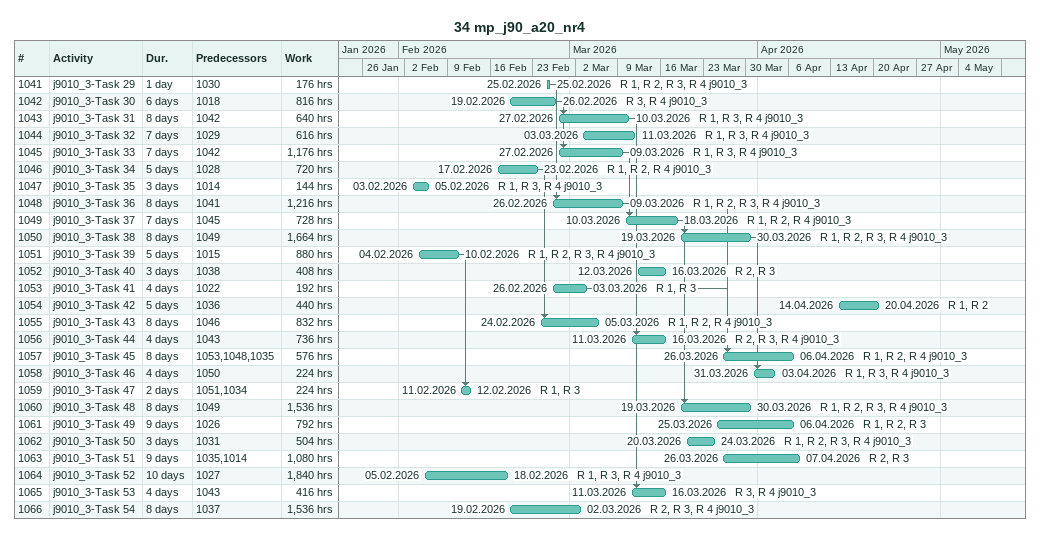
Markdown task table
34 mp_j90_a20_nr4

| ID | Task | Duration | Start | Finish | Predecessors | Resources | Work (h) |
|---|---|---|---|---|---|---|---|
| 1041 | j9010_3-Task 29 | 1d | 2026-02-25 | 2026-02-25 | 1030 | R 1, R 2, R 3, R 4 j9010_3 | 176 |
| 1042 | j9010_3-Task 30 | 6d | 2026-02-19 | 2026-02-26 | 1018 | R 3, R 4 j9010_3 | 816 |
| 1043 | j9010_3-Task 31 | 8d | 2026-02-27 | 2026-03-10 | 1042 | R 1, R 3, R 4 j9010_3 | 640 |
| 1044 | j9010_3-Task 32 | 7d | 2026-03-03 | 2026-03-11 | 1029 | R 1, R 3, R 4 j9010_3 | 616 |
| 1045 | j9010_3-Task 33 | 7d | 2026-02-27 | 2026-03-09 | 1042 | R 1, R 3, R 4 j9010_3 | 1176 |
| 1046 | j9010_3-Task 34 | 5d | 2026-02-17 | 2026-02-23 | 1028 | R 1, R 2, R 4 j9010_3 | 720 |
| 1047 | j9010_3-Task 35 | 3d | 2026-02-03 | 2026-02-05 | 1014 | R 1, R 3, R 4 j9010_3 | 144 |
| 1048 | j9010_3-Task 36 | 8d | 2026-02-26 | 2026-03-09 | 1041 | R 1, R 2, R 3, R 4 j9010_3 | 1216 |
| 1049 | j9010_3-Task 37 | 7d | 2026-03-10 | 2026-03-18 | 1045 | R 1, R 2, R 4 j9010_3 | 728 |
| 1050 | j9010_3-Task 38 | 8d | 2026-03-19 | 2026-03-30 | 1049 | R 1, R 2, R 3, R 4 j9010_3 | 1664 |
| 1051 | j9010_3-Task 39 | 5d | 2026-02-04 | 2026-02-10 | 1015 | R 1, R 2, R 3, R 4 j9010_3 | 880 |
| 1052 | j9010_3-Task 40 | 3d | 2026-03-12 | 2026-03-16 | 1038 | R 2, R 3 | 408 |
| 1053 | j9010_3-Task 41 | 4d | 2026-02-26 | 2026-03-03 | 1022 | R 1, R 3 | 192 |
| 1054 | j9010_3-Task 42 | 5d | 2026-04-14 | 2026-04-20 | 1036 | R 1, R 2 | 440 |
| 1055 | j9010_3-Task 43 | 8d | 2026-02-24 | 2026-03-05 | 1046 | R 1, R 2, R 4 j9010_3 | 832 |
| 1056 | j9010_3-Task 44 | 4d | 2026-03-11 | 2026-03-16 | 1043 | R 2, R 3, R 4 j9010_3 | 736 |
| 1057 | j9010_3-Task 45 | 8d | 2026-03-26 | 2026-04-06 | 1053, 1048, 1035 | R 1, R 2, R 4 j9010_3 | 576 |
| 1058 | j9010_3-Task 46 | 4d | 2026-03-31 | 2026-04-03 | 1050 | R 1, R 3, R 4 j9010_3 | 224 |
| 1059 | j9010_3-Task 47 | 2d | 2026-02-11 | 2026-02-12 | 1051, 1034 | R 1, R 3 | 224 |
| 1060 | j9010_3-Task 48 | 8d | 2026-03-19 | 2026-03-30 | 1049 | R 1, R 2, R 3, R 4 j9010_3 | 1536 |
| 1061 | j9010_3-Task 49 | 9d | 2026-03-25 | 2026-04-06 | 1026 | R 1, R 2, R 3 | 792 |
| 1062 | j9010_3-Task 50 | 3d | 2026-03-20 | 2026-03-24 | 1031 | R 1, R 2, R 3, R 4 j9010_3 | 504 |
| 1063 | j9010_3-Task 51 | 9d | 2026-03-26 | 2026-04-07 | 1035, 1014 | R 2, R 3 | 1080 |
| 1064 | j9010_3-Task 52 | 10d | 2026-02-05 | 2026-02-18 | 1027 | R 1, R 3, R 4 j9010_3 | 1840 |
| 1065 | j9010_3-Task 53 | 4d | 2026-03-11 | 2026-03-16 | 1043 | R 3, R 4 j9010_3 | 416 |
| 1066 | j9010_3-Task 54 | 8d | 2026-02-19 | 2026-03-02 | 1037 | R 2, R 3, R 4 j9010_3 | 1536 |
